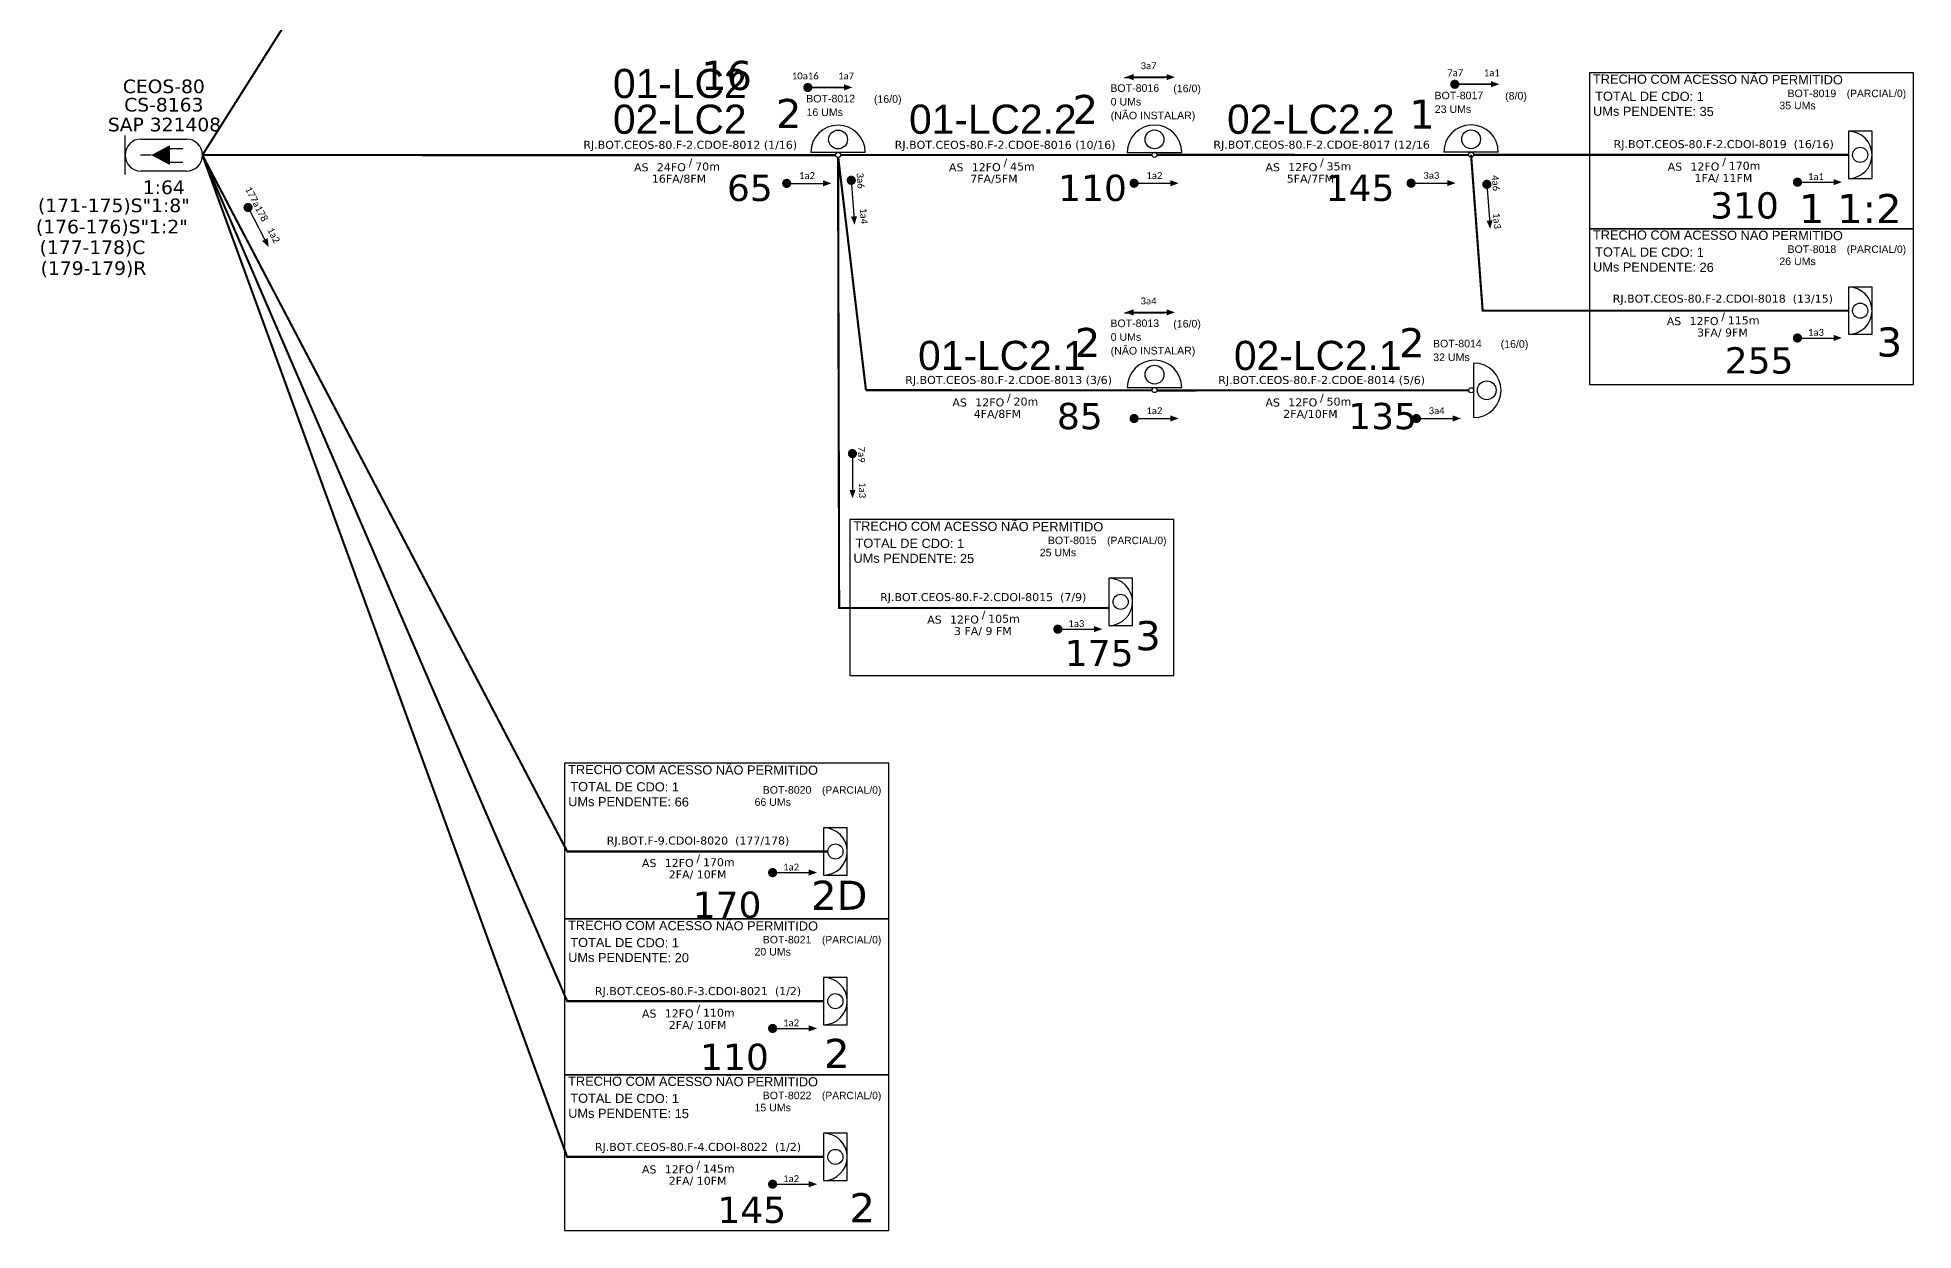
# Model space of a CAD drawing. Extents: x 57889 to 59083, y 58759 to 60460.
# Drawn here: x 57888.9 to 58339.3, y 58758.6 to 59045 of the extents above; entities that cross this region are included whole.
import ezdxf
from ezdxf.enums import TextEntityAlignment as Align

# ---------------------------------------------------------------- set-up
doc = ezdxf.new("R2010")
doc.units = 0
doc.layers.get('0').update_dxf_attribs({"linetype": 'CONTINUOUS'})
for name, color, linetype in [('20_0-LEGENDA_DOS_CDO_S', 1, 'CONTINUOUS'), ('20_1-CDO_INTERIOR', 1, 'CONTINUOUS'), ('20_2-CDO_POSTE', 1, 'CONTINUOUS'), ('20_4-CEOS', 1, 'CONTINUOUS'), ('40_1-ETIQUETAS', 1, 'CONTINUOUS'), ('CAP_A_INSTALAR', 1, 'FENCELINE1'), ('CD_A_INSTALAR', 1, 'CONTINUOUS'), ('LABEL_CABOS', 7, 'CONTINUOUS'), ('SETA', 7, 'CONTINUOUS'), ('TEXTO', 255, 'CONTINUOUS'), ('UMS', 2, 'FENCELINE1')]:
    doc.layers.add(name, color=color, linetype=linetype)
doc.styles.add('ARIAL', font='arial.ttf')
doc.styles.add('SIREDIT', font='verdana.ttf')
doc.linetypes.add('FENCELINE1', pattern='A,0.25,-0.1,[133,ltypeshp.shx,S=0.1,R=0,X=-0.1,Y=0],-0.1,1', length=1.45)

# ---------------------------------------------------------------- blocks, each defined once
blk = doc.blocks.new('*U51')
at = {"layer": '20_4-CEOS'}
for p, q in [((-4.54, 1.19), (-1.19, 1.19)), ((-1.19, -1.19), (-4.54, -1.19))]:
    blk.add_line(p, q, dxfattribs=at)
for points in [[(-5.73, -1.43), (-5.73, 1.44)], [(-3.79, 0), (-4.59, 0)], [(-2.47, 0.48), (-1.45, 0.48)], [(-2.47, -0.52), (-1.45, -0.52)]]:
    blk.add_lwpolyline(points, dxfattribs=at)
blk.add_lwpolyline([(-3.79, 0, 0, 1.47, 0), (-2.41, 0, 1.47, 1.47, 0)], format="xyseb", dxfattribs=at)
for centre, start, end in [((-4.54, 0), 90, 270), ((-1.19, 0), 270, 90)]:
    blk.add_arc(centre, 1.19, start, end, dxfattribs=at)
at = {"layer": '20_4-CEOS', "color": 7, "style": 'SIREDIT'}
for tag, p in [('FID', (-2.86, 5.6)), ('LOCAL', (-2.86, 4.24)), ('SAP', (-2.81, 2.77)), ('RACIO_SPLITAGEM', (-2.86, -1.88))]:
    blk.add_attdef(tag, text='', height=1.01, dxfattribs=at).set_placement(p, align=Align.TOP_CENTER)
for tag, flags, p in [('ID_ATIVIDADE', 3, (-2.86, -3.58)), ('FATOR', 1, (-2.86, -4.89))]:
    blk.add_attdef(tag, text='', height=1.01, dxfattribs=dict(at, flags=flags)).set_placement(p, align=Align.TOP_CENTER)
at = {"layer": '20_4-CEOS', "color": 7, "style": 'SIREDIT', "flags": 3}
blk.add_attdef('QTDE', (-4.97, -7.12), '', height=1.01, dxfattribs=at)
blk = doc.blocks.new('*U52')
at = {"layer": '20_4-CEOS', "color": 7, "style": 'SIREDIT'}
for tag, p in [('FIBRAS_SPLITTER', (0, 0)), ('FIBRAS_TOP_C', (0, -4.13)), ('RESERVA_FINAIS', (0, -5.46))]:
    blk.add_attdef(tag, p, '', height=1.01, dxfattribs=at)
for tag, p, flags in [('ID_ATIVIDADE', (0, -6.77), 3), ('FATOR', (0, -8.09), 1), ('QTDE', (0, -9.4), 1), ('FID', (0, -10.71), 1)]:
    blk.add_attdef(tag, p, '', height=1.01, dxfattribs=dict(at, flags=flags))
blk = doc.blocks.new('*U53')
at = {"layer": '20_4-CEOS', "color": 7, "style": 'SIREDIT'}
blk.add_attdef('FIBRAS_SPLITTER', (0, 0), '', height=1.01, dxfattribs=at)
for tag, p, flags in [('ID_ATIVIDADE', (0, -1.48), 3), ('FATOR', (0, -2.79), 1), ('QTDE', (0, -4.11), 1), ('FID', (0, -5.42), 1)]:
    blk.add_attdef(tag, p, '', height=1.01, dxfattribs=dict(at, flags=flags))
blk = doc.blocks.new('CDOE_POSTE_')
at = {"color": 1}
blk.add_line((12.92, -5.49), (-2.38, -5.49), dxfattribs=at)
for centre, radius in [((5.27, -1.86), 2.64), ((5.27, -6.2), 0.708)]:
    blk.add_circle(centre, radius, dxfattribs=at)
blk.add_arc((5.27, -5.49), 7.65, 0, 180, dxfattribs=at)
blk = doc.blocks.new('ETIQUETA_RS5F')
at = {"layer": '40_1-ETIQUETAS', "color": 0, "style": 'SIREDIT'}
blk.add_text('/', height=1.5, dxfattribs=at).set_placement((1.58, -1.95), align=Align.RIGHT)
for tag, p in [('ETIQUETA_R_PRIMARIA', (1.21, 4.1)), ('ETIQUETA_R_SECUNDARIA', (1.21, 2.1)), ('F_ATIVAS/F_MORTAS', (1.14, -4.24))]:
    blk.add_attdef(tag, text='', height=1.5, dxfattribs=at).set_placement(p, align=Align.MIDDLE_CENTER)
for tag, p in [('TIPO_CABO', (-6.58, -2.12)), ('CAP_CABO', (0.4, -2.09))]:
    blk.add_attdef(tag, text='', height=1.5, dxfattribs=at).set_placement(p, align=Align.MIDDLE_RIGHT)
blk.add_attdef('METROS', text='', height=1.5, dxfattribs=at).set_placement((2.14, -1.95), align=Align.MIDDLE_LEFT)
for tag, p in [('FUSÃO_1', (0.85, -8.39)), ('FUSÃO_2', (0.85, -10.6)), ('FUSÃO_3', (0.85, -12.93)), ('FUSÃO_4', (0.85, -15.14)), ('FUSÃO_5', (0.85, -17.16))]:
    blk.add_attdef(tag, text='', height=1.5, dxfattribs=at).set_placement(p, align=Align.CENTER)
blk = doc.blocks.new('CDOI_INT')
at = {"layer": '20_1-CDO_INTERIOR', "color": 0}
blk.add_lwpolyline([(4.25, -4.25), (4.25, 4.25), (0, 4.25), (0, -4.25)], close=True, dxfattribs=at)
blk.add_circle((2.12, 0), 1.36, dxfattribs=at)
blk.add_arc((0, 0), 4.25, 270, 90, dxfattribs=at)
at = {"layer": '20_0-LEGENDA_DOS_CDO_S', "color": 0, "style": 'ARIAL'}
for tag, p in [('CDO_N', (-0.08, 10.38)), ('SPLITER_1', (21.18, 10.38)), ('SAP', (-0.08, 6.23)), ('SURVEY', (-0.08, 8.2)), ('SPLITER_2', (21.19, 8.68)), ('1:XX', (5.94, -2.22)), ('UMS', (5.94, -4.24))]:
    blk.add_attdef(tag, p, '', height=1.36, dxfattribs=at)
blk.add_attdef('FIBRAS_UTILIZADAS', text='', height=1.36, dxfattribs=at).set_placement((15.34, 10.38), align=Align.CENTER)
blk = doc.blocks.new('CDOE-TEXTO_PADRÃO')
at = {"layer": '20_0-LEGENDA_DOS_CDO_S', "color": 0, "style": 'ARIAL'}
for tag, p in [('CDO_N', (0.49, 7.39)), ('CORDOALHA', (0.5, 4.33)), ('SAP', (0.51, 1.67)), ('SPLITER_1', (0.59, -0.91)), ('SPLITER_2', (0.6, -3.55)), ('(XX-XX_F)S', (0.54, -8.29)), ('(XX-XX_L)S', (0.55, -10.83)), ('UMS', (0.55, -13.15))]:
    blk.add_attdef(tag, p, '', height=1.7, rotation=0.118, dxfattribs=at)
blk.add_attdef('FIBRAS_UTILIZADAS', text='', height=1.7, rotation=0.118, dxfattribs=at).set_placement((19.77, 7.43), align=Align.CENTER)
blk = doc.blocks.new('CDOI_NI')
at = {"layer": 'CAP_A_INSTALAR', "color": 252, "linetype": 'CONTINUOUS'}
blk.add_lwpolyline([(34185.32, 58977.88), (34198.4, 58977.88)], dxfattribs=at)
for centre, radius in [((34191.86, 58980.99), 2.26), ((34191.86, 58977.28), 0.606)]:
    blk.add_circle(centre, radius, dxfattribs=at)
blk.add_arc((34191.86, 58977.88), 6.54, 360, 180, dxfattribs=at)

msp = doc.modelspace()

# ---------------------------------------------------------------- linework, layer by layer
at = {"const_width": 1.1}
for points in [[(58073.32, 59033.03, 1), (58074.42, 59033.03, 1)], [(58228.63, 59033.79, 1), (58229.73, 59033.79, 1)], [(58068.25, 59010, 1), (58069.35, 59010, 1)], [(58084.26, 59011.29, 1), (58084.34, 59010.19, 1)], [(58151.65, 59010.03, 1), (58152.75, 59010.03, 1)], [(58218.15, 59010.05, 1), (58219.25, 59010.05, 1)], [(58310.9, 59010.28, 1), (58312, 59010.28, 1)], [(58236.85, 59010.32, 1), (58236.93, 59009.22, 1)], [(57939.23, 59004.71, 1), (57939.74, 59003.74, 1)], [(58310.9, 58972.88, 1), (58312, 58972.88, 1)], [(58151.65, 58953.55, 1), (58152.75, 58953.55, 1)], [(58219.42, 58953.55, 1), (58220.52, 58953.55, 1)], [(58084.58, 58945.67, 1), (58084.58, 58944.57, 1)], [(58133.34, 58902.97, 1), (58134.44, 58902.97, 1)], [(58064.87, 58844.53, 1), (58065.97, 58844.53, 1)], [(58064.87, 58807.13, 1), (58065.97, 58807.13, 1)], [(58064.87, 58769.73, 1), (58065.97, 58769.73, 1)]]:
    msp.add_lwpolyline(points, format="xyb", close=True, dxfattribs=at)
at = {"color": 3}
for points in [[(58261.5, 58999.09), (58339.31, 58999.09), (58339.31, 59036.5), (58261.5, 59036.5)], [(58261.5, 58961.69), (58339.31, 58961.69), (58339.31, 58999.09), (58261.5, 58999.09)], [(58083.95, 58891.87), (58161.76, 58891.87), (58161.76, 58929.28), (58083.95, 58929.28)], [(58015.48, 58833.43), (58093.29, 58833.43), (58093.29, 58870.83), (58015.48, 58870.83)], [(58015.48, 58796.03), (58093.29, 58796.03), (58093.29, 58833.43), (58015.48, 58833.43)], [(58015.48, 58758.63), (58093.29, 58758.63), (58093.29, 58796.03), (58015.48, 58796.03)]]:
    msp.add_lwpolyline(points, close=True, dxfattribs=at)
at = {"layer": 'CAP_A_INSTALAR', "linetype": 'FENCELINE1', "ltscale": 5, "const_width": 0.513}
for points in [[(57928.52, 59016.78), (58016.11, 59155.42), (58080.52, 59155.26)], [(57928.52, 59016.8), (58080.52, 59016.77)], [(58081.17, 59016.22), (58087.83, 58960.35)], [(58081.73, 59016.82), (58156.51, 59016.79)], [(58157.72, 59016.85), (58232.49, 59016.82)], [(58087.83, 58960.35), (58156.51, 58960.32)], [(58157.71, 58960.29), (58232.49, 58960.32)]]:
    msp.add_lwpolyline(points, dxfattribs=at)
at = {"layer": 'CD_A_INSTALAR', "color": 8, "linetype": 'FENCELINE1', "ltscale": 5, "const_width": 0.513}
for points in [[(58078.69, 58849.62), (58016.11, 58849.62), (57928.52, 59016.8)], [(58077.66, 58813.69), (58016.1, 58813.69), (57928.52, 59016.8)], [(58077.66, 58776.29), (58016.1, 58776.29), (57928.52, 59016.8)], [(58146.15, 58908.06), (58081.39, 58908.06), (58081.13, 59016.22)], [(58323.69, 58979.44), (58235.88, 58979.44), (58233.1, 59016.87)], [(58323.7, 59016.84), (58233.7, 59016.84)]]:
    msp.add_lwpolyline(points, dxfattribs=at)
at = {"layer": 'SETA'}
for points in [[(58149.93, 59035.43), (58159.39, 59035.43)], [(58151.3, 59035.49), (58160.76, 59035.49)], [(58160.76, 59035.49), (58151.3, 59035.49)], [(58229.18, 59033.79), (58238.64, 59033.79)], [(58238.64, 59033.79), (58229.18, 59033.79)], [(58229.18, 59033.79), (58238.64, 59033.79)], [(58073.87, 59033.03), (58083.33, 59033.03)], [(58083.33, 59033.03), (58073.87, 59033.03)], [(58073.87, 59033.03), (58083.33, 59033.03)], [(58068.8, 59010), (58078.26, 59010)], [(58084.3, 59010.74), (58084.98, 59001.31)], [(58152.2, 59010.03), (58161.66, 59010.03)], [(58218.7, 59010.05), (58228.15, 59010.05)], [(58236.89, 59009.77), (58237.58, 59000.34)], [(58311.45, 59010.28), (58320.89, 59010.28)], [(57939.48, 59004.22), (57943.86, 58995.84)], [(58149.93, 58978.95), (58159.39, 58978.95)], [(58151.3, 58979.01), (58160.76, 58979.01)], [(58160.76, 58979.01), (58151.3, 58979.01)], [(58311.45, 58972.88), (58320.89, 58972.88)], [(58152.2, 58953.55), (58161.66, 58953.55)], [(58219.97, 58953.55), (58229.43, 58953.55)], [(58084.58, 58945.12), (58084.59, 58935.66)], [(58133.89, 58902.97), (58143.33, 58902.97)], [(58065.42, 58844.53), (58074.86, 58844.53)], [(58065.42, 58807.13), (58074.86, 58807.13)], [(58065.42, 58769.73), (58074.86, 58769.73)]]:
    msp.add_lwpolyline(points, dxfattribs=at)
for points in [[(58082.57, 59033.78), (58084.59, 59033.05), (58082.57, 59032.31)], [(58082.57, 59033.78), (58084.59, 59033.05), (58082.57, 59032.31)], [(58152.06, 59036.23), (58150.04, 59035.5), (58152.06, 59034.77)], [(58160, 59036.23), (58162.01, 59035.5), (58160, 59034.77)], [(58237.88, 59034.54), (58239.9, 59033.81), (58237.88, 59033.07)], [(58237.88, 59034.54), (58239.9, 59033.81), (58237.88, 59033.07)], [(58320.13, 59011.03), (58322.14, 59010.3), (58320.13, 59009.57)], [(58077.5, 59010.75), (58079.51, 59010.01), (58077.5, 59009.28)], [(58160.9, 59010.77), (58162.92, 59010.04), (58160.9, 59009.31)], [(58227.4, 59010.8), (58229.41, 59010.07), (58227.4, 59009.34)], [(58085.68, 59002.12), (58085.09, 59000.06), (58084.21, 59002.02)], [(58238.27, 59001.15), (58237.68, 58999.09), (58236.81, 59001.05)], [(57944.17, 58996.86), (57944.45, 58994.73), (57942.87, 58996.18)], [(58152.06, 58979.76), (58150.04, 58979.03), (58152.06, 58978.29)], [(58160, 58979.76), (58162.01, 58979.03), (58160, 58978.29)], [(58320.13, 58973.63), (58322.14, 58972.9), (58320.13, 58972.16)], [(58160.9, 58954.3), (58162.92, 58953.57), (58160.9, 58952.83)], [(58228.67, 58954.3), (58230.68, 58953.57), (58228.67, 58952.83)], [(58085.34, 58936.42), (58084.6, 58934.4), (58083.87, 58936.42)], [(58142.57, 58903.72), (58144.59, 58902.99), (58142.57, 58902.26)], [(58074.1, 58845.28), (58076.11, 58844.55), (58074.1, 58843.82)], [(58074.1, 58807.88), (58076.11, 58807.14), (58074.1, 58806.41)], [(58074.1, 58770.47), (58076.11, 58769.74), (58074.1, 58769.01)]]:
    msp.add_solid(points, dxfattribs=at)

# ---------------------------------------------------------------- block references
at = {"layer": '20_2-CDO_POSTE', "color": 252}
ref = msp.add_blockref('CDOE-TEXTO_PADRÃO', (58154.31, 59019.79), dxfattribs=dict(at, xscale=1.069200003147125, yscale=1.069200003147125, zscale=1.069200003147125))
ref.add_attrib('CDO_N', 'BOT-8016', (58146.51, 59031.96), dxfattribs={"layer": '20_0-LEGENDA_DOS_CDO_S', "color": 0, "height": 1.817, "rotation": 0.118, "style": 'ARIAL'})
ref.add_attrib('CORDOALHA', '0 UMs', (58146.58, 59028.68), dxfattribs={"layer": '20_1-CDO_INTERIOR', "color": 0, "height": 1.817, "rotation": 0.118, "style": 'ARIAL'})
ref.add_attrib('SAP', '(NÃO INSTALAR)', (58146.58, 59025.38), dxfattribs={"layer": '20_0-LEGENDA_DOS_CDO_S', "color": 0, "height": 1.8175, "rotation": 0.118, "style": 'ARIAL'})
ref.add_attrib('FIBRAS_UTILIZADAS', '       (16/0)', dxfattribs={"layer": '20_0-LEGENDA_DOS_CDO_S', "color": 0, "height": 1.8175, "rotation": 0.118, "style": 'ARIAL'}).set_placement((58162.45, 59031.88), align=Align.CENTER)
at = {"layer": '20_2-CDO_POSTE'}
ref = msp.add_blockref('CDOE-TEXTO_PADRÃO', (58081.29, 59017.25), dxfattribs=dict(at, xscale=1.069200003147125, yscale=1.069200003147125, zscale=1.069200003147125))
ref.add_attrib('CDO_N', 'BOT-8012', (58073.49, 59029.43), dxfattribs={"layer": '20_0-LEGENDA_DOS_CDO_S', "color": 0, "height": 1.817, "rotation": 0.118, "style": 'ARIAL'})
ref.add_attrib('CORDOALHA', '16 UMs', (58073.56, 59026.15), dxfattribs={"layer": '20_1-CDO_INTERIOR', "color": 0, "height": 1.817, "rotation": 0.118, "style": 'ARIAL'})
ref.add_attrib('FIBRAS_UTILIZADAS', '       (16/0)', dxfattribs={"layer": '20_0-LEGENDA_DOS_CDO_S', "color": 0, "height": 1.8175, "rotation": 0.118, "style": 'ARIAL'}).set_placement((58090.59, 59029.34), align=Align.CENTER)
ref = msp.add_blockref('CDOE-TEXTO_PADRÃO', (58232.12, 59018.01), dxfattribs=dict(at, xscale=1.069200003147125, yscale=1.069200003147125, zscale=1.069200003147125))
ref.add_attrib('CDO_N', 'BOT-8017', (58224.32, 59030.18), dxfattribs={"layer": '20_0-LEGENDA_DOS_CDO_S', "color": 0, "height": 1.817, "rotation": 0.118, "style": 'ARIAL'})
ref.add_attrib('CORDOALHA', '23 UMs', (58224.39, 59026.91), dxfattribs={"layer": '20_1-CDO_INTERIOR', "color": 0, "height": 1.817, "rotation": 0.118, "style": 'ARIAL'})
ref.add_attrib('FIBRAS_UTILIZADAS', '       (8/0)', dxfattribs={"layer": '20_0-LEGENDA_DOS_CDO_S', "color": 0, "height": 1.8175, "rotation": 0.118, "style": 'ARIAL'}).set_placement((58241.42, 59030.1), align=Align.CENTER)
at = {"layer": '20_2-CDO_POSTE', "color": 252}
ref = msp.add_blockref('CDOE-TEXTO_PADRÃO', (58154.31, 58963.31), dxfattribs=dict(at, xscale=1.069200003147125, yscale=1.069200003147125, zscale=1.069200003147125))
ref.add_attrib('CDO_N', 'BOT-8013', (58146.51, 58975.49), dxfattribs={"layer": '20_0-LEGENDA_DOS_CDO_S', "color": 0, "height": 1.817, "rotation": 0.118, "style": 'ARIAL'})
ref.add_attrib('CORDOALHA', '0 UMs', (58146.58, 58972.21), dxfattribs={"layer": '20_1-CDO_INTERIOR', "color": 0, "height": 1.817, "rotation": 0.118, "style": 'ARIAL'})
ref.add_attrib('SAP', '(NÃO INSTALAR)', (58146.58, 58968.91), dxfattribs={"layer": '20_0-LEGENDA_DOS_CDO_S', "color": 0, "height": 1.8175, "rotation": 0.118, "style": 'ARIAL'})
ref.add_attrib('FIBRAS_UTILIZADAS', '       (16/0)', dxfattribs={"layer": '20_0-LEGENDA_DOS_CDO_S', "color": 0, "height": 1.8175, "rotation": 0.118, "style": 'ARIAL'}).set_placement((58162.45, 58975.4), align=Align.CENTER)
at = {"layer": '20_2-CDO_POSTE'}
ref = msp.add_blockref('CDOE-TEXTO_PADRÃO', (58231.76, 58958.44), dxfattribs=dict(at, xscale=1.069200003147125, yscale=1.069200003147125, zscale=1.069200003147125))
ref.add_attrib('CDO_N', 'BOT-8014', (58223.96, 58970.62), dxfattribs={"layer": '20_0-LEGENDA_DOS_CDO_S', "color": 0, "height": 1.817, "rotation": 0.118, "style": 'ARIAL'})
ref.add_attrib('CORDOALHA', '32 UMs', (58224.02, 58967.34), dxfattribs={"layer": '20_1-CDO_INTERIOR', "color": 0, "height": 1.817, "rotation": 0.118, "style": 'ARIAL'})
ref.add_attrib('FIBRAS_UTILIZADAS', '       (16/0)', dxfattribs={"layer": '20_0-LEGENDA_DOS_CDO_S', "color": 0, "height": 1.8175, "rotation": 0.118, "style": 'ARIAL'}).set_placement((58241.06, 58970.53), align=Align.CENTER)
at = {"layer": '20_4-CEOS', "xscale": 3.240000000000001, "yscale": 3.240000000000001, "zscale": 3.240000000000001}
msp.add_blockref('*U51', (57928.53, 59016.79), dxfattribs=at).add_auto_attribs({'FID': 'CEOS-80', 'LOCAL': 'CS-8163', 'SAP': 'SAP 321408', 'RACIO_SPLITAGEM': '1:64'})
at = {"layer": '20_4-CEOS', "color": 0}
ref = msp.add_blockref('*U52', (57889.06, 59003.09), dxfattribs=dict(at, xscale=3.240000000000001, yscale=3.240000000000001, zscale=3.240000000000001))
ref.add_attrib('FIBRAS_SPLITTER', '(171-175)S"1:8"', (57889.06, 59003.09), dxfattribs={"color": 7, "height": 3.2714, "style": 'SIREDIT'})
ref.add_attrib('FIBRAS_TOP_C', '(177-178)C', (57889.44, 58993.03), dxfattribs={"color": 7, "height": 3.271, "style": 'SIREDIT'})
ref.add_attrib('RESERVA_FINAIS', '(179-179)R', (57889.69, 58988.02), dxfattribs={"color": 7, "height": 3.271, "style": 'SIREDIT'})
at = {"layer": '20_4-CEOS', "color": 0, "xscale": 3.240000000000001, "yscale": 3.240000000000001, "zscale": 3.240000000000001}
msp.add_blockref('*U53', (57888.56, 58997.99), dxfattribs=at).add_auto_attribs({'FIBRAS_SPLITTER': '(176-176)S"1:2"'})
at = {"layer": '40_1-ETIQUETAS'}
ref = msp.add_blockref('ETIQUETA_RS5F', (58044.12, 59016.56), dxfattribs=dict(at, xscale=1.283039983498748, yscale=1.283039983498748, zscale=1.283039983498748))
ref.add_attrib('ETIQUETA_R_SECUNDARIA', 'RJ.BOT.CEOS-80.F-2.CDOE-8012 (1/16)', dxfattribs={"color": 0, "height": 1.9246, "style": 'SIREDIT'}).set_placement((58045.64, 59019.26), align=Align.MIDDLE_CENTER)
ref.add_attrib('TIPO_CABO', 'AS', dxfattribs={"color": 0, "height": 1.925, "style": 'SIREDIT'}).set_placement((58035.63, 59013.85), align=Align.MIDDLE_RIGHT)
ref.add_attrib('CAP_CABO', '24FO', dxfattribs={"color": 0, "height": 1.925, "style": 'SIREDIT'}).set_placement((58044.59, 59013.88), align=Align.MIDDLE_RIGHT)
ref.add_attrib('METROS', '70m', dxfattribs={"color": 0, "height": 1.925, "style": 'SIREDIT'}).set_placement((58046.83, 59014.05), align=Align.MIDDLE_LEFT)
ref.add_attrib('F_ATIVAS/F_MORTAS', '16FA/8FM', dxfattribs={"color": 0, "height": 1.925, "style": 'SIREDIT'}).set_placement((58042.95, 59011.12), align=Align.MIDDLE_CENTER)
ref = msp.add_blockref('ETIQUETA_RS5F', (58119.71, 59016.56), dxfattribs=dict(at, xscale=1.283039983498748, yscale=1.283039983498748, zscale=1.283039983498748))
ref.add_attrib('ETIQUETA_R_SECUNDARIA', 'RJ.BOT.CEOS-80.F-2.CDOE-8016 (10/16)', dxfattribs={"color": 0, "height": 1.9246, "style": 'SIREDIT'}).set_placement((58121.23, 59019.26), align=Align.MIDDLE_CENTER)
ref.add_attrib('TIPO_CABO', 'AS', dxfattribs={"color": 0, "height": 1.925, "style": 'SIREDIT'}).set_placement((58111.23, 59013.85), align=Align.MIDDLE_RIGHT)
ref.add_attrib('CAP_CABO', '12FO', dxfattribs={"color": 0, "height": 1.925, "style": 'SIREDIT'}).set_placement((58120.18, 59013.88), align=Align.MIDDLE_RIGHT)
ref.add_attrib('METROS', '45m', dxfattribs={"color": 0, "height": 1.925, "style": 'SIREDIT'}).set_placement((58122.42, 59014.05), align=Align.MIDDLE_LEFT)
ref.add_attrib('F_ATIVAS/F_MORTAS', '7FA/5FM', dxfattribs={"color": 0, "height": 1.925, "style": 'SIREDIT'}).set_placement((58118.55, 59011.12), align=Align.MIDDLE_CENTER)
ref = msp.add_blockref('ETIQUETA_RS5F', (58195.7, 59016.59), dxfattribs=dict(at, xscale=1.283039983498748, yscale=1.283039983498748, zscale=1.283039983498748))
ref.add_attrib('ETIQUETA_R_SECUNDARIA', 'RJ.BOT.CEOS-80.F-2.CDOE-8017 (12/16', dxfattribs={"color": 0, "height": 1.9246, "style": 'SIREDIT'}).set_placement((58197.22, 59019.29), align=Align.MIDDLE_CENTER)
ref.add_attrib('TIPO_CABO', 'AS', dxfattribs={"color": 0, "height": 1.925, "style": 'SIREDIT'}).set_placement((58187.21, 59013.87), align=Align.MIDDLE_RIGHT)
ref.add_attrib('CAP_CABO', '12FO', dxfattribs={"color": 0, "height": 1.925, "style": 'SIREDIT'}).set_placement((58196.17, 59013.9), align=Align.MIDDLE_RIGHT)
ref.add_attrib('METROS', '35m', dxfattribs={"color": 0, "height": 1.925, "style": 'SIREDIT'}).set_placement((58198.41, 59014.08), align=Align.MIDDLE_LEFT)
ref.add_attrib('F_ATIVAS/F_MORTAS', '5FA/7FM', dxfattribs={"color": 0, "height": 1.925, "style": 'SIREDIT'}).set_placement((58194.53, 59011.14), align=Align.MIDDLE_CENTER)
ref = msp.add_blockref('ETIQUETA_RS5F', (58120.55, 58960.11), dxfattribs=dict(at, xscale=1.283039983498748, yscale=1.283039983498748, zscale=1.283039983498748))
ref.add_attrib('ETIQUETA_R_SECUNDARIA', 'RJ.BOT.CEOS-80.F-2.CDOE-8013 (3/6)', dxfattribs={"color": 0, "height": 1.9246, "style": 'SIREDIT'}).set_placement((58122.07, 58962.81), align=Align.MIDDLE_CENTER)
ref.add_attrib('TIPO_CABO', 'AS', dxfattribs={"color": 0, "height": 1.925, "style": 'SIREDIT'}).set_placement((58112.06, 58957.4), align=Align.MIDDLE_RIGHT)
ref.add_attrib('CAP_CABO', '12FO', dxfattribs={"color": 0, "height": 1.925, "style": 'SIREDIT'}).set_placement((58121.02, 58957.43), align=Align.MIDDLE_RIGHT)
ref.add_attrib('METROS', '20m', dxfattribs={"color": 0, "height": 1.925, "style": 'SIREDIT'}).set_placement((58123.26, 58957.61), align=Align.MIDDLE_LEFT)
ref.add_attrib('F_ATIVAS/F_MORTAS', '4FA/8FM', dxfattribs={"color": 0, "height": 1.925, "style": 'SIREDIT'}).set_placement((58119.39, 58954.67), align=Align.MIDDLE_CENTER)
ref = msp.add_blockref('ETIQUETA_RS5F', (58195.7, 58960.11), dxfattribs=dict(at, xscale=1.283039983498748, yscale=1.283039983498748, zscale=1.283039983498748))
ref.add_attrib('ETIQUETA_R_SECUNDARIA', 'RJ.BOT.CEOS-80.F-2.CDOE-8014 (5/6)', dxfattribs={"color": 0, "height": 1.9246, "style": 'SIREDIT'}).set_placement((58197.22, 58962.81), align=Align.MIDDLE_CENTER)
ref.add_attrib('TIPO_CABO', 'AS', dxfattribs={"color": 0, "height": 1.925, "style": 'SIREDIT'}).set_placement((58187.21, 58957.4), align=Align.MIDDLE_RIGHT)
ref.add_attrib('CAP_CABO', '12FO', dxfattribs={"color": 0, "height": 1.925, "style": 'SIREDIT'}).set_placement((58196.17, 58957.43), align=Align.MIDDLE_RIGHT)
ref.add_attrib('METROS', '50m', dxfattribs={"color": 0, "height": 1.925, "style": 'SIREDIT'}).set_placement((58198.41, 58957.61), align=Align.MIDDLE_LEFT)
ref.add_attrib('F_ATIVAS/F_MORTAS', '2FA/10FM', dxfattribs={"color": 0, "height": 1.925, "style": 'SIREDIT'}).set_placement((58194.53, 58954.67), align=Align.MIDDLE_CENTER)
at = {"layer": 'CAP_A_INSTALAR', "linetype": 'FENCELINE1'}
for p in [(23965.25, 39.57), (23965.25, -16.9)]:
    msp.add_blockref('CDOI_NI', p, dxfattribs=at)
at = {"layer": 'CD_A_INSTALAR', "color": 8, "linetype": 'FENCELINE1', "ltscale": 5}
ref = msp.add_blockref('CDOI_INT', (58323.69, 59016.84), dxfattribs=dict(at, xscale=1.33473017723919, yscale=1.33473017723919, zscale=1.33473017723919))
ref.add_attrib('CDO_N', 'BOT-8019    ', dxfattribs={"layer": '20_0-LEGENDA_DOS_CDO_S', "color": 0, "height": 1.8156, "style": 'ARIAL'}).set_placement((58323.58, 59030.7), align=Align.RIGHT)
ref.add_attrib('FIBRAS_UTILIZADAS', '        (PARCIAL/0)', dxfattribs={"layer": '20_0-LEGENDA_DOS_CDO_S', "color": 0, "height": 1.7905, "style": 'ARIAL', "width": 0.986168}).set_placement((58337.54, 59030.7), align=Align.RIGHT)
ref.add_attrib('SURVEY', '               35 UMs           ', dxfattribs={"layer": '20_0-LEGENDA_DOS_CDO_S', "color": 0, "height": 1.8156, "style": 'ARIAL'}).set_placement((58323.59, 59027.79), align=Align.RIGHT)
at = {"layer": 'CD_A_INSTALAR', "color": 252, "linetype": 'FENCELINE1', "ltscale": 5}
ref = msp.add_blockref('ETIQUETA_RS5F', (58292.24, 59016.72), dxfattribs=dict(at, xscale=1.280902120837365, yscale=1.280902120837365, zscale=1.280902120837365))
ref.add_attrib('ETIQUETA_R_SECUNDARIA', 'RJ.BOT.CEOS-80.F-2.CDOI-8019  (16/16)', dxfattribs={"layer": '40_1-ETIQUETAS', "color": 0, "height": 1.9214, "style": 'SIREDIT'}).set_placement((58293.76, 59019.42), align=Align.MIDDLE_CENTER)
ref.add_attrib('TIPO_CABO', 'AS', dxfattribs={"layer": '40_1-ETIQUETAS', "color": 0, "height": 1.921, "style": 'SIREDIT'}).set_placement((58283.77, 59014.01), align=Align.MIDDLE_RIGHT)
ref.add_attrib('CAP_CABO', '12FO', dxfattribs={"layer": '40_1-ETIQUETAS', "color": 0, "height": 1.921, "style": 'SIREDIT'}).set_placement((58292.71, 59014.04), align=Align.MIDDLE_RIGHT)
ref.add_attrib('METROS', '170m', dxfattribs={"layer": '40_1-ETIQUETAS', "color": 0, "height": 1.921, "style": 'SIREDIT'}).set_placement((58294.95, 59014.22), align=Align.MIDDLE_LEFT)
ref.add_attrib('F_ATIVAS/F_MORTAS', '1FA/ 11FM', dxfattribs={"layer": '40_1-ETIQUETAS', "color": 0, "height": 1.921, "style": 'SIREDIT'}).set_placement((58293.67, 59011.28), align=Align.MIDDLE_CENTER)
at = {"layer": 'CD_A_INSTALAR', "color": 8, "linetype": 'FENCELINE1', "ltscale": 5}
ref = msp.add_blockref('CDOI_INT', (58323.69, 58979.44), dxfattribs=dict(at, xscale=1.33473017723919, yscale=1.33473017723919, zscale=1.33473017723919))
ref.add_attrib('CDO_N', 'BOT-8018    ', dxfattribs={"layer": '20_0-LEGENDA_DOS_CDO_S', "color": 0, "height": 1.8156, "style": 'ARIAL'}).set_placement((58323.58, 58993.3), align=Align.RIGHT)
ref.add_attrib('FIBRAS_UTILIZADAS', '        (PARCIAL/0)', dxfattribs={"layer": '20_0-LEGENDA_DOS_CDO_S', "color": 0, "height": 1.7905, "style": 'ARIAL', "width": 0.986168}).set_placement((58337.54, 58993.3), align=Align.RIGHT)
ref.add_attrib('SURVEY', '               26 UMs           ', dxfattribs={"layer": '20_0-LEGENDA_DOS_CDO_S', "color": 0, "height": 1.8156, "style": 'ARIAL'}).set_placement((58323.59, 58990.38), align=Align.RIGHT)
at = {"layer": 'CD_A_INSTALAR', "color": 252, "linetype": 'FENCELINE1', "ltscale": 5}
ref = msp.add_blockref('ETIQUETA_RS5F', (58292.03, 58979.63), dxfattribs=dict(at, xscale=1.280902120837365, yscale=1.280902120837365, zscale=1.280902120837365))
ref.add_attrib('ETIQUETA_R_SECUNDARIA', 'RJ.BOT.CEOS-80.F-2.CDOI-8018  (13/15)', dxfattribs={"layer": '40_1-ETIQUETAS', "color": 0, "height": 1.9214, "style": 'SIREDIT'}).set_placement((58293.54, 58982.33), align=Align.MIDDLE_CENTER)
ref.add_attrib('TIPO_CABO', 'AS', dxfattribs={"layer": '40_1-ETIQUETAS', "color": 0, "height": 1.921, "style": 'SIREDIT'}).set_placement((58283.55, 58976.92), align=Align.MIDDLE_RIGHT)
ref.add_attrib('CAP_CABO', '12FO', dxfattribs={"layer": '40_1-ETIQUETAS', "color": 0, "height": 1.921, "style": 'SIREDIT'}).set_placement((58292.5, 58976.95), align=Align.MIDDLE_RIGHT)
ref.add_attrib('METROS', '115m', dxfattribs={"layer": '40_1-ETIQUETAS', "color": 0, "height": 1.921, "style": 'SIREDIT'}).set_placement((58294.73, 58977.13), align=Align.MIDDLE_LEFT)
ref.add_attrib('F_ATIVAS/F_MORTAS', '3FA/ 9FM', dxfattribs={"layer": '40_1-ETIQUETAS', "color": 0, "height": 1.921, "style": 'SIREDIT'}).set_placement((58293.45, 58974.19), align=Align.MIDDLE_CENTER)
at = {"layer": 'CD_A_INSTALAR', "color": 8, "linetype": 'FENCELINE1', "ltscale": 5}
ref = msp.add_blockref('CDOI_INT', (58146.14, 58909.53), dxfattribs=dict(at, xscale=1.33473017723919, yscale=1.33473017723919, zscale=1.33473017723919))
ref.add_attrib('CDO_N', 'BOT-8015    ', dxfattribs={"layer": '20_0-LEGENDA_DOS_CDO_S', "color": 0, "height": 1.8156, "style": 'ARIAL'}).set_placement((58146.02, 58923.39), align=Align.RIGHT)
ref.add_attrib('FIBRAS_UTILIZADAS', '        (PARCIAL/0)', dxfattribs={"layer": '20_0-LEGENDA_DOS_CDO_S', "color": 0, "height": 1.7905, "style": 'ARIAL', "width": 0.986168}).set_placement((58159.98, 58923.39), align=Align.RIGHT)
ref.add_attrib('SURVEY', '               25 UMs           ', dxfattribs={"layer": '20_0-LEGENDA_DOS_CDO_S', "color": 0, "height": 1.8156, "style": 'ARIAL'}).set_placement((58146.03, 58920.48), align=Align.RIGHT)
at = {"layer": 'CD_A_INSTALAR', "color": 252, "linetype": 'FENCELINE1', "ltscale": 5}
ref = msp.add_blockref('ETIQUETA_RS5F', (58114.47, 58907.98), dxfattribs=dict(at, xscale=1.280902120837365, yscale=1.280902120837365, zscale=1.280902120837365))
ref.add_attrib('ETIQUETA_R_SECUNDARIA', 'RJ.BOT.CEOS-80.F-2.CDOI-8015  (7/9)', dxfattribs={"layer": '40_1-ETIQUETAS', "color": 0, "height": 1.9214, "style": 'SIREDIT'}).set_placement((58115.98, 58910.68), align=Align.MIDDLE_CENTER)
ref.add_attrib('TIPO_CABO', 'AS', dxfattribs={"layer": '40_1-ETIQUETAS', "color": 0, "height": 1.921, "style": 'SIREDIT'}).set_placement((58106, 58905.27), align=Align.MIDDLE_RIGHT)
ref.add_attrib('CAP_CABO', '12FO', dxfattribs={"layer": '40_1-ETIQUETAS', "color": 0, "height": 1.921, "style": 'SIREDIT'}).set_placement((58114.94, 58905.3), align=Align.MIDDLE_RIGHT)
ref.add_attrib('METROS', '105m', dxfattribs={"layer": '40_1-ETIQUETAS', "color": 0, "height": 1.921, "style": 'SIREDIT'}).set_placement((58117.17, 58905.48), align=Align.MIDDLE_LEFT)
ref.add_attrib('F_ATIVAS/F_MORTAS', '3 FA/ 9 FM', dxfattribs={"layer": '40_1-ETIQUETAS', "color": 0, "height": 1.921, "style": 'SIREDIT'}).set_placement((58115.89, 58902.54), align=Align.MIDDLE_CENTER)
at = {"layer": 'CD_A_INSTALAR', "color": 8, "linetype": 'FENCELINE1', "ltscale": 5}
ref = msp.add_blockref('CDOI_INT', (58077.67, 58849.62), dxfattribs=dict(at, xscale=1.33473017723919, yscale=1.33473017723919, zscale=1.33473017723919))
ref.add_attrib('CDO_N', 'BOT-8020    ', dxfattribs={"layer": '20_0-LEGENDA_DOS_CDO_S', "color": 0, "height": 1.8156, "style": 'ARIAL'}).set_placement((58077.56, 58863.48), align=Align.RIGHT)
ref.add_attrib('FIBRAS_UTILIZADAS', '        (PARCIAL/0)', dxfattribs={"layer": '20_0-LEGENDA_DOS_CDO_S', "color": 0, "height": 1.7905, "style": 'ARIAL', "width": 0.986168}).set_placement((58091.52, 58863.48), align=Align.RIGHT)
ref.add_attrib('SURVEY', '               66 UMs           ', dxfattribs={"layer": '20_0-LEGENDA_DOS_CDO_S', "color": 0, "height": 1.8156, "style": 'ARIAL'}).set_placement((58077.57, 58860.57), align=Align.RIGHT)
at = {"layer": 'CD_A_INSTALAR', "color": 252, "linetype": 'FENCELINE1', "ltscale": 5}
ref = msp.add_blockref('ETIQUETA_RS5F', (58046, 58849.54), dxfattribs=dict(at, xscale=1.280902120837365, yscale=1.280902120837365, zscale=1.280902120837365))
ref.add_attrib('ETIQUETA_R_SECUNDARIA', 'RJ.BOT.F-9.CDOI-8020  (177/178)', dxfattribs={"layer": '40_1-ETIQUETAS', "color": 0, "height": 1.9214, "style": 'SIREDIT'}).set_placement((58047.51, 58852.23), align=Align.MIDDLE_CENTER)
ref.add_attrib('TIPO_CABO', 'AS', dxfattribs={"layer": '40_1-ETIQUETAS', "color": 0, "height": 1.921, "style": 'SIREDIT'}).set_placement((58037.52, 58846.83), align=Align.MIDDLE_RIGHT)
ref.add_attrib('CAP_CABO', '12FO', dxfattribs={"layer": '40_1-ETIQUETAS', "color": 0, "height": 1.921, "style": 'SIREDIT'}).set_placement((58046.46, 58846.86), align=Align.MIDDLE_RIGHT)
ref.add_attrib('METROS', '170m', dxfattribs={"layer": '40_1-ETIQUETAS', "color": 0, "height": 1.921, "style": 'SIREDIT'}).set_placement((58048.7, 58847.03), align=Align.MIDDLE_LEFT)
ref.add_attrib('F_ATIVAS/F_MORTAS', '2FA/ 10FM', dxfattribs={"layer": '40_1-ETIQUETAS', "color": 0, "height": 1.921, "style": 'SIREDIT'}).set_placement((58047.42, 58844.1), align=Align.MIDDLE_CENTER)
at = {"layer": 'CD_A_INSTALAR', "color": 8, "linetype": 'FENCELINE1', "ltscale": 5}
ref = msp.add_blockref('CDOI_INT', (58077.66, 58813.69), dxfattribs=dict(at, xscale=1.33473017723919, yscale=1.33473017723919, zscale=1.33473017723919))
ref.add_attrib('CDO_N', 'BOT-8021    ', dxfattribs={"layer": '20_0-LEGENDA_DOS_CDO_S', "color": 0, "height": 1.8156, "style": 'ARIAL'}).set_placement((58077.55, 58827.54), align=Align.RIGHT)
ref.add_attrib('FIBRAS_UTILIZADAS', '        (PARCIAL/0)', dxfattribs={"layer": '20_0-LEGENDA_DOS_CDO_S', "color": 0, "height": 1.7905, "style": 'ARIAL', "width": 0.986168}).set_placement((58091.51, 58827.54), align=Align.RIGHT)
ref.add_attrib('SURVEY', '               20 UMs           ', dxfattribs={"layer": '20_0-LEGENDA_DOS_CDO_S', "color": 0, "height": 1.8156, "style": 'ARIAL'}).set_placement((58077.56, 58824.63), align=Align.RIGHT)
at = {"layer": 'CD_A_INSTALAR', "color": 252, "linetype": 'FENCELINE1', "ltscale": 5}
ref = msp.add_blockref('ETIQUETA_RS5F', (58046, 58813.4), dxfattribs=dict(at, xscale=1.280902120837365, yscale=1.280902120837365, zscale=1.280902120837365))
ref.add_attrib('ETIQUETA_R_SECUNDARIA', 'RJ.BOT.CEOS-80.F-3.CDOI-8021  (1/2)', dxfattribs={"layer": '40_1-ETIQUETAS', "color": 0, "height": 1.9214, "style": 'SIREDIT'}).set_placement((58047.51, 58816.09), align=Align.MIDDLE_CENTER)
ref.add_attrib('TIPO_CABO', 'AS', dxfattribs={"layer": '40_1-ETIQUETAS', "color": 0, "height": 1.921, "style": 'SIREDIT'}).set_placement((58037.52, 58810.69), align=Align.MIDDLE_RIGHT)
ref.add_attrib('CAP_CABO', '12FO', dxfattribs={"layer": '40_1-ETIQUETAS', "color": 0, "height": 1.921, "style": 'SIREDIT'}).set_placement((58046.46, 58810.72), align=Align.MIDDLE_RIGHT)
ref.add_attrib('METROS', '110m', dxfattribs={"layer": '40_1-ETIQUETAS', "color": 0, "height": 1.921, "style": 'SIREDIT'}).set_placement((58048.7, 58810.9), align=Align.MIDDLE_LEFT)
ref.add_attrib('F_ATIVAS/F_MORTAS', '2FA/ 10FM', dxfattribs={"layer": '40_1-ETIQUETAS', "color": 0, "height": 1.921, "style": 'SIREDIT'}).set_placement((58047.42, 58807.96), align=Align.MIDDLE_CENTER)
at = {"layer": 'CD_A_INSTALAR', "color": 8, "linetype": 'FENCELINE1', "ltscale": 5}
ref = msp.add_blockref('CDOI_INT', (58077.66, 58776.29), dxfattribs=dict(at, xscale=1.33473017723919, yscale=1.33473017723919, zscale=1.33473017723919))
ref.add_attrib('CDO_N', 'BOT-8022    ', dxfattribs={"layer": '20_0-LEGENDA_DOS_CDO_S', "color": 0, "height": 1.8156, "style": 'ARIAL'}).set_placement((58077.55, 58790.14), align=Align.RIGHT)
ref.add_attrib('FIBRAS_UTILIZADAS', '        (PARCIAL/0)', dxfattribs={"layer": '20_0-LEGENDA_DOS_CDO_S', "color": 0, "height": 1.7905, "style": 'ARIAL', "width": 0.986168}).set_placement((58091.51, 58790.14), align=Align.RIGHT)
ref.add_attrib('SURVEY', '               15 UMs           ', dxfattribs={"layer": '20_0-LEGENDA_DOS_CDO_S', "color": 0, "height": 1.8156, "style": 'ARIAL'}).set_placement((58077.56, 58787.23), align=Align.RIGHT)
at = {"layer": 'CD_A_INSTALAR', "color": 252, "linetype": 'FENCELINE1', "ltscale": 5}
ref = msp.add_blockref('ETIQUETA_RS5F', (58046, 58776), dxfattribs=dict(at, xscale=1.280902120837365, yscale=1.280902120837365, zscale=1.280902120837365))
ref.add_attrib('ETIQUETA_R_SECUNDARIA', 'RJ.BOT.CEOS-80.F-4.CDOI-8022  (1/2)', dxfattribs={"layer": '40_1-ETIQUETAS', "color": 0, "height": 1.9214, "style": 'SIREDIT'}).set_placement((58047.51, 58778.69), align=Align.MIDDLE_CENTER)
ref.add_attrib('TIPO_CABO', 'AS', dxfattribs={"layer": '40_1-ETIQUETAS', "color": 0, "height": 1.921, "style": 'SIREDIT'}).set_placement((58037.52, 58773.29), align=Align.MIDDLE_RIGHT)
ref.add_attrib('CAP_CABO', '12FO', dxfattribs={"layer": '40_1-ETIQUETAS', "color": 0, "height": 1.921, "style": 'SIREDIT'}).set_placement((58046.46, 58773.32), align=Align.MIDDLE_RIGHT)
ref.add_attrib('METROS', '145m', dxfattribs={"layer": '40_1-ETIQUETAS', "color": 0, "height": 1.921, "style": 'SIREDIT'}).set_placement((58048.7, 58773.49), align=Align.MIDDLE_LEFT)
ref.add_attrib('F_ATIVAS/F_MORTAS', '2FA/ 10FM', dxfattribs={"layer": '40_1-ETIQUETAS', "color": 0, "height": 1.921, "style": 'SIREDIT'}).set_placement((58047.42, 58770.56), align=Align.MIDDLE_CENTER)
at = {"layer": 'LABEL_CABOS', "xscale": 0.8553599894046784, "yscale": 0.8553599894046784, "zscale": 0.85536}
for p in [(58076.62, 59022.13), (58228.59, 59022.18)]:
    msp.add_blockref('CDOE_POSTE_', p, dxfattribs=at)
at = {"layer": 'LABEL_CABOS', "xscale": 0.8553599894046784, "yscale": 0.8553599894046784, "zscale": 0.85536, "rotation": 270}
msp.add_blockref('CDOE_POSTE_', (58238.45, 58964.83), dxfattribs=at)

# ---------------------------------------------------------------- texts
at = {"color": 3, "style": 'ARIAL'}
for s, p in [('TRECHO COM ACESSO NÃO PERMITIDO', (58262.35, 59033.95)), ('TOTAL DE CDO: 1', (58262.88, 59029.84)), ('UMs PENDENTE: 35', (58262.38, 59026.24)), ('TRECHO COM ACESSO NÃO PERMITIDO', (58262.35, 58996.54)), ('TOTAL DE CDO: 1', (58262.88, 58992.44)), ('UMs PENDENTE: 26', (58262.38, 58988.84)), ('TRECHO COM ACESSO NÃO PERMITIDO', (58084.79, 58926.64)), ('UMs PENDENTE: 25', (58084.82, 58918.93)), ('TOTAL DE CDO: 1', (58085.32, 58922.53)), ('TRECHO COM ACESSO NÃO PERMITIDO', (58016.32, 58868.2)), ('UMs PENDENTE: 66', (58016.34, 58860.49)), ('TOTAL DE CDO: 1', (58016.85, 58864.09)), ('TRECHO COM ACESSO NÃO PERMITIDO', (58016.32, 58830.79)), ('TOTAL DE CDO: 1', (58016.85, 58826.68)), ('UMs PENDENTE: 20', (58016.34, 58823.09)), ('TRECHO COM ACESSO NÃO PERMITIDO', (58016.32, 58793.39)), ('TOTAL DE CDO: 1', (58016.85, 58789.28)), ('UMs PENDENTE: 15', (58016.34, 58785.68))]:
    msp.add_text(s, height=2.1963, rotation=359.8314, dxfattribs=at).set_placement(p)
at = {"char_height": 1.6473, "width": 27.8482, "attachment_point": 5}
for s, insert in [('{\\fCalibri|b0|i0|c0|p34;\\C7;1a1}', (58315.89, 59011.62)), ('{\\fCalibri|b0|i0|c0|p34;\\C7;1a3}', (58315.89, 58974.22)), ('{\\fCalibri|b0|i0|c0|p34;\\C7;1a3}', (58138.33, 58904.31)), ('{\\fCalibri|b0|i0|c0|p34;\\C7;1a2}', (58069.86, 58845.87)), ('{\\fCalibri|b0|i0|c0|p34;\\C7;1a2}', (58069.86, 58808.46)), ('{\\fCalibri|b0|i0|c0|p34;\\C7;1a2}', (58069.86, 58771.06))]:
    msp.add_mtext(s, dxfattribs=dict(at, insert=insert))
at = {"layer": 'TEXTO', "char_height": 1.65, "width": 27.8947, "attachment_point": 5}
for s, insert in [('{\\fCalibri|b0|i0|c0|p34;\\C7;3a7}', (58155.67, 59038.23)), ('{\\fCalibri|b0|i0|c0|p34;\\C7;10a16}', (58073.26, 59035.78)), ('{\\fCalibri|b0|i0|c0|p34;\\C7;1a7}', (58083.07, 59035.78)), ('{\\fCalibri|b0|i0|c0|p34;\\C7;7a7}', (58229.29, 59036.54)), ('{\\fCalibri|b0|i0|c0|p34;\\C7;1a1}', (58238.06, 59036.54)), ('{\\fCalibri|b0|i0|c0|p34;\\C7;1a2}', (58073.66, 59011.86)), ('{\\fCalibri|b0|i0|c0|p34;\\C7;1a2}', (58157.06, 59011.89)), ('{\\fCalibri|b0|i0|c0|p34;\\C7;3a3}', (58223.56, 59011.92)), ('{\\fCalibri|b0|i0|c0|p34;\\C7;3a4}', (58155.67, 58981.76)), ('{\\fCalibri|b0|i0|c0|p34;\\C7;1a2}', (58157.06, 58955.42)), ('{\\fCalibri|b0|i0|c0|p34;\\C7;3a4}', (58224.83, 58955.42))]:
    msp.add_mtext(s, dxfattribs=dict(at, insert=insert))
at = {"layer": 'TEXTO', "color": 3, "char_height": 7, "width": 41.71, "attachment_point": 5}
for s, insert in [('{\\fArial|b0|i0|c0|p34;01-LC2}', (58043.13, 59033.93)), ('{\\fArial|b0|i0|c0|p34;02-LC2}', (58043.13, 59025.35)), ('{\\fArial|b0|i0|c0|p34;01-LC2.2}', (58118.29, 59025.35)), ('{\\fArial|b0|i0|c0|p34;02-LC2.2}', (58194.64, 59025.35)), ('{\\fArial|b0|i0|c0|p34;01-LC2.1}', (58120.46, 58968.65)), ('{\\fArial|b0|i0|c0|p34;02-LC2.1}', (58196.29, 58968.65))]:
    msp.add_mtext(s, dxfattribs=dict(at, insert=insert))
at = {"layer": 'TEXTO', "char_height": 1.65, "width": 27.8947, "attachment_point": 5}
for s, insert, rotation in [('{\\fCalibri|b0|i0|c0|p34;\\C7;3a6}', (58086.51, 59010.67), 274.1616), ('{\\fCalibri|b0|i0|c0|p34;\\C7;4a6}', (58239.01, 59010.08), 274.1648), ('{\\fCalibri|b0|i0|c0|p34;\\C7;177a178}', (57941.54, 59005.04), 297.5385), ('{\\fCalibri|b0|i0|c0|p34;\\C7;1a4}', (58087.3, 59002.17), 274.1616), ('{\\fCalibri|b0|i0|c0|p34;\\C7;1a3}', (58239.3, 59000.99), 274.1648), ('{\\fCalibri|b0|i0|c0|p34;\\C7;1a2}', (57945.64, 58997.55), 297.5385), ('{\\fCalibri|b0|i0|c0|p34;\\C7;7a9}', (58086.78, 58944.89), 270.0351), ('{\\fCalibri|b0|i0|c0|p34;\\C7;1a3}', (58086.95, 58936.35), 270.0351)]:
    msp.add_mtext(s, dxfattribs=dict(at, insert=insert, rotation=rotation))
at = {"layer": 'UMS', "style": 'SIREDIT'}
for s, p in [('16', (58048.26, 59032.42)), ('2', (58066.23, 59023.27)), ('2', (58137.45, 59024.23)), ('1', (58218.28, 59023.11)), ('1 1:2', (58311.82, 59000.45)), ('2', (58137.97, 58968.3)), ('2', (58215.82, 58968.26)), ('3', (58330.47, 58968.42)), ('3', (58152.49, 58897.94)), ('2D', (58074.67, 58835.6)), ('2', (58077.77, 58797.64)), ('2', (58083.88, 58760.59))]:
    msp.add_text(s, height=7, dxfattribs=at).set_placement(p)
at = {"layer": 'UMS', "color": 6, "style": 'SIREDIT'}
for s, p in [('65', (58054.45, 59005.78)), ('110', (58133.98, 59005.78)), ('145', (58198.19, 59005.78)), ('310', (58290.49, 59001.57)), ('255', (58293.99, 58964.36)), ('85', (58133.67, 58951)), ('135', (58203.61, 58951)), ('175', (58135.58, 58894.11)), ('170', (58046.25, 58833.67)), ('110', (58048.03, 58797.16)), ('145', (58052.16, 58760.45))]:
    msp.add_text(s, height=6.3, dxfattribs=at).set_placement(p)

doc.saveas('drawing.dxf')
